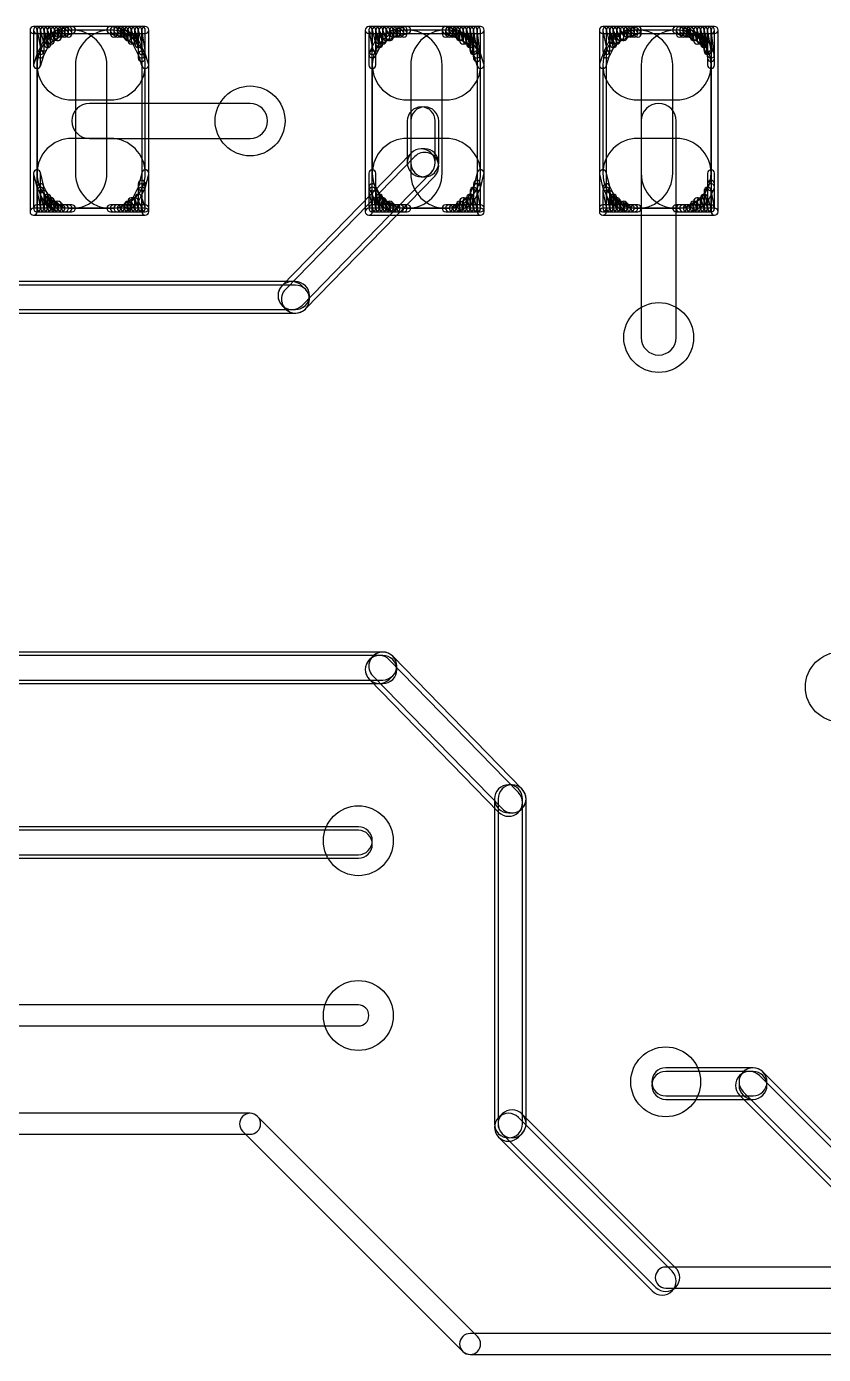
# Model space of a CAD drawing. Extents: x 2.7 to 76.1, y 3.1 to 47.6.
# Drawn here: x 18.06 to 23.85, y 37.28 to 46.93 of the extents above; entities that cross this region are included whole.
import ezdxf

# ---------------------------------------------------------------- set-up
doc = ezdxf.new("R2010")
doc.units = 0

msp = doc.modelspace()

# ---------------------------------------------------------------- linework, layer by layer
for points in [[(18.923, 46.9297), (18.1102, 46.9297, 1), (18.1102, 46.87885), (18.923, 46.87885, 1)], [(18.084775, 46.904275), (18.084775, 45.583475, 1), (18.135625, 45.583475), (18.135625, 46.904275, 1)], [(18.3896, 46.9297), (18.1356, 46.9297, 1), (18.1356, 46.87885), (18.3896, 46.87885, 1)], [(18.110175, 46.904275), (18.110175, 46.650275, 1), (18.161025, 46.650275), (18.161025, 46.904275, 1)], [(18.136065, 46.899285), (18.161465, 46.772285, 1), (18.21133, 46.78226), (18.18593, 46.90926, 1)], [(18.186425, 46.751875), (18.186425, 46.904275, 1), (18.135575, 46.904275), (18.135575, 46.751875, 1)], [(18.16173, 46.898105), (18.18713, 46.796505, 1), (18.236465, 46.80884), (18.211065, 46.91044, 1)], [(18.211825, 46.777275), (18.211825, 46.904275, 1), (18.160975, 46.904275), (18.160975, 46.777275, 1)], [(18.187675, 46.89623), (18.213075, 46.82003, 1), (18.26132, 46.836115), (18.23592, 46.912315, 1)], [(18.237225, 46.802675), (18.237225, 46.904275, 1), (18.186375, 46.904275), (18.186375, 46.802675, 1)], [(18.214455, 46.8929), (18.239855, 46.8421, 1), (18.28534, 46.864845), (18.25994, 46.915645, 1)], [(18.262625, 46.828075), (18.262625, 46.904275, 1), (18.211775, 46.904275), (18.211775, 46.828075, 1)], [(18.239855, 46.8929), (18.265255, 46.8421, 1), (18.31074, 46.864845), (18.28534, 46.915645, 1)], [(18.288025, 46.853475), (18.288025, 46.904275, 1), (18.237175, 46.904275), (18.237175, 46.853475, 1)], [(18.294165, 46.854205), (18.395765, 46.879605, 1), (18.38343, 46.92894), (18.28183, 46.90354, 1)], [(18.27002, 46.886295), (18.29542, 46.860895, 1), (18.331375, 46.89685), (18.305975, 46.92225, 1)], [(18.313425, 46.853475), (18.313425, 46.904275, 1), (18.262575, 46.904275), (18.262575, 46.853475, 1)], [(18.29542, 46.886295), (18.32082, 46.860895, 1), (18.356775, 46.89685), (18.331375, 46.92225, 1)], [(18.338825, 46.878875), (18.338825, 46.904275, 1), (18.287975, 46.904275), (18.287975, 46.878875, 1)], [(18.32082, 46.886295), (18.34622, 46.860895, 1), (18.382175, 46.89685), (18.356775, 46.92225, 1)], [(18.364225, 46.878875), (18.364225, 46.904275, 1), (18.313375, 46.904275), (18.313375, 46.878875, 1)], [(18.389625, 46.878875), (18.389625, 46.904275, 1), (18.338775, 46.904275), (18.338775, 46.878875, 1)], [(18.338775, 46.904275), (18.338775, 46.878875, 1), (18.389625, 46.878875), (18.389625, 46.904275, 1)], [(18.389625, 46.878875), (18.389625, 46.904275, 1), (18.338775, 46.904275), (18.338775, 46.878875, 1)], [(18.66283, 46.879605), (18.76443, 46.854205, 1), (18.776765, 46.90354), (18.675165, 46.92894, 1)], [(18.923, 46.9297), (18.669, 46.9297, 1), (18.669, 46.87885), (18.923, 46.87885, 1)], [(18.67642, 46.886295), (18.70182, 46.860895, 1), (18.737775, 46.89685), (18.712375, 46.92225, 1)], [(18.719825, 46.878875), (18.719825, 46.904275, 1), (18.668975, 46.904275), (18.668975, 46.878875, 1)], [(18.70182, 46.886295), (18.72722, 46.860895, 1), (18.763175, 46.89685), (18.737775, 46.92225, 1)], [(18.745225, 46.878875), (18.745225, 46.904275, 1), (18.694375, 46.904275), (18.694375, 46.878875, 1)], [(18.72722, 46.886295), (18.75262, 46.860895, 1), (18.788575, 46.89685), (18.763175, 46.92225, 1)], [(18.770625, 46.878875), (18.770625, 46.904275, 1), (18.719775, 46.904275), (18.719775, 46.878875, 1)], [(18.747855, 46.8929), (18.773255, 46.8421, 1), (18.81874, 46.864845), (18.79334, 46.915645, 1)], [(18.796025, 46.878875), (18.796025, 46.904275, 1), (18.745175, 46.904275), (18.745175, 46.878875, 1)], [(18.771875, 46.89623), (18.797275, 46.82003, 1), (18.84552, 46.836115), (18.82012, 46.912315, 1)], [(18.821425, 46.853475), (18.821425, 46.904275, 1), (18.770575, 46.904275), (18.770575, 46.853475, 1)], [(18.797275, 46.89623), (18.822675, 46.82003, 1), (18.87092, 46.836115), (18.84552, 46.912315, 1)], [(18.846825, 46.828075), (18.846825, 46.904275, 1), (18.795975, 46.904275), (18.795975, 46.828075, 1)], [(18.82213, 46.898105), (18.84753, 46.796505, 1), (18.896865, 46.80884), (18.871465, 46.91044, 1)], [(18.872225, 46.828075), (18.872225, 46.904275, 1), (18.821375, 46.904275), (18.821375, 46.828075, 1)], [(18.84712, 46.900095), (18.87252, 46.747695, 1), (18.922675, 46.75605), (18.897275, 46.90845, 1)], [(18.897625, 46.802675), (18.897625, 46.904275, 1), (18.846775, 46.904275), (18.846775, 46.802675, 1)], [(18.923025, 46.751875), (18.923025, 46.904275, 1), (18.872175, 46.904275), (18.872175, 46.751875, 1)], [(18.872175, 46.904275), (18.872175, 46.701075, 1), (18.923025, 46.701075), (18.923025, 46.904275, 1)], [(18.923025, 46.701075), (18.923025, 46.904275, 1), (18.872175, 46.904275), (18.872175, 46.701075, 1)], [(18.948425, 45.583475), (18.948425, 46.904275, 1), (18.897575, 46.904275), (18.897575, 45.583475, 1)], [(18.948425, 46.650275), (18.948425, 46.904275, 1), (18.897575, 46.904275), (18.897575, 46.650275, 1)], [(21.3614, 46.9297), (20.5486, 46.9297, 1), (20.5486, 46.87885), (21.3614, 46.87885, 1)], [(20.523175, 46.904275), (20.523175, 45.583475, 1), (20.574025, 45.583475), (20.574025, 46.904275, 1)], [(20.549065, 46.899285), (20.574465, 46.772285, 1), (20.62433, 46.78226), (20.59893, 46.90926, 1)], [(20.599425, 46.751875), (20.599425, 46.904275, 1), (20.548575, 46.904275), (20.548575, 46.751875, 1)], [(20.828, 46.9297), (20.574, 46.9297, 1), (20.574, 46.87885), (20.828, 46.87885, 1)], [(20.548575, 46.904275), (20.548575, 46.650275, 1), (20.599425, 46.650275), (20.599425, 46.904275, 1)], [(20.57473, 46.898105), (20.60013, 46.796505, 1), (20.649465, 46.80884), (20.624065, 46.91044, 1)], [(20.624825, 46.777275), (20.624825, 46.904275, 1), (20.573975, 46.904275), (20.573975, 46.777275, 1)], [(20.600675, 46.89623), (20.626075, 46.82003, 1), (20.67432, 46.836115), (20.64892, 46.912315, 1)], [(20.650225, 46.802675), (20.650225, 46.904275, 1), (20.599375, 46.904275), (20.599375, 46.802675, 1)], [(20.627455, 46.8929), (20.652855, 46.8421, 1), (20.69834, 46.864845), (20.67294, 46.915645, 1)], [(20.675625, 46.828075), (20.675625, 46.904275, 1), (20.624775, 46.904275), (20.624775, 46.828075, 1)], [(20.652855, 46.8929), (20.678255, 46.8421, 1), (20.72374, 46.864845), (20.69834, 46.915645, 1)], [(20.701025, 46.853475), (20.701025, 46.904275, 1), (20.650175, 46.904275), (20.650175, 46.853475, 1)], [(20.68302, 46.886295), (20.70842, 46.860895, 1), (20.744375, 46.89685), (20.718975, 46.92225, 1)], [(20.726425, 46.853475), (20.726425, 46.904275, 1), (20.675575, 46.904275), (20.675575, 46.853475, 1)], [(20.732565, 46.854205), (20.834165, 46.879605, 1), (20.82183, 46.92894), (20.72023, 46.90354, 1)], [(20.70842, 46.886295), (20.73382, 46.860895, 1), (20.769775, 46.89685), (20.744375, 46.92225, 1)], [(20.751825, 46.878875), (20.751825, 46.904275, 1), (20.700975, 46.904275), (20.700975, 46.878875, 1)], [(20.73382, 46.886295), (20.75922, 46.860895, 1), (20.795175, 46.89685), (20.769775, 46.92225, 1)], [(20.777225, 46.878875), (20.777225, 46.904275, 1), (20.726375, 46.904275), (20.726375, 46.878875, 1)], [(20.75922, 46.886295), (20.78462, 46.860895, 1), (20.820575, 46.89685), (20.795175, 46.92225, 1)], [(20.802625, 46.878875), (20.802625, 46.904275, 1), (20.751775, 46.904275), (20.751775, 46.878875, 1)], [(20.828025, 46.878875), (20.828025, 46.904275, 1), (20.777175, 46.904275), (20.777175, 46.878875, 1)], [(21.099355, 46.88015), (21.175555, 46.85475, 1), (21.19164, 46.902995), (21.11544, 46.928395, 1)], [(21.08942, 46.886295), (21.11482, 46.860895, 1), (21.150775, 46.89685), (21.125375, 46.92225, 1)], [(21.132825, 46.878875), (21.132825, 46.904275, 1), (21.081975, 46.904275), (21.081975, 46.878875, 1)], [(21.3614, 46.9297), (21.1074, 46.9297, 1), (21.1074, 46.87885), (21.3614, 46.87885, 1)], [(21.11482, 46.886295), (21.14022, 46.860895, 1), (21.176175, 46.89685), (21.150775, 46.92225, 1)], [(21.158225, 46.878875), (21.158225, 46.904275, 1), (21.107375, 46.904275), (21.107375, 46.878875, 1)], [(21.14022, 46.886295), (21.16562, 46.860895, 1), (21.201575, 46.89685), (21.176175, 46.92225, 1)], [(21.183625, 46.878875), (21.183625, 46.904275, 1), (21.132775, 46.904275), (21.132775, 46.878875, 1)], [(21.160855, 46.8929), (21.186255, 46.8421, 1), (21.23174, 46.864845), (21.20634, 46.915645, 1)], [(21.209025, 46.878875), (21.209025, 46.904275, 1), (21.158175, 46.904275), (21.158175, 46.878875, 1)], [(21.184875, 46.89623), (21.210275, 46.82003, 1), (21.25852, 46.836115), (21.23312, 46.912315, 1)], [(21.234425, 46.853475), (21.234425, 46.904275, 1), (21.183575, 46.904275), (21.183575, 46.853475, 1)], [(21.210275, 46.89623), (21.235675, 46.82003, 1), (21.28392, 46.836115), (21.25852, 46.912315, 1)], [(21.259825, 46.828075), (21.259825, 46.904275, 1), (21.208975, 46.904275), (21.208975, 46.828075, 1)], [(21.23513, 46.898105), (21.26053, 46.796505, 1), (21.309865, 46.80884), (21.284465, 46.91044, 1)], [(21.285225, 46.828075), (21.285225, 46.904275, 1), (21.234375, 46.904275), (21.234375, 46.828075, 1)], [(21.26012, 46.900095), (21.28552, 46.747695, 1), (21.335675, 46.75605), (21.310275, 46.90845, 1)], [(21.310625, 46.802675), (21.310625, 46.904275, 1), (21.259775, 46.904275), (21.259775, 46.802675, 1)], [(21.28537, 46.90112), (21.31077, 46.69792, 1), (21.361225, 46.704225), (21.335825, 46.907425, 1)], [(21.336025, 46.751875), (21.336025, 46.904275, 1), (21.285175, 46.904275), (21.285175, 46.751875, 1)], [(21.361425, 46.701075), (21.361425, 46.904275, 1), (21.310575, 46.904275), (21.310575, 46.701075, 1)], [(21.386825, 46.650275), (21.386825, 46.904275, 1), (21.335975, 46.904275), (21.335975, 46.650275, 1)], [(21.386825, 45.583475), (21.386825, 46.904275, 1), (21.335975, 46.904275), (21.335975, 45.583475, 1)], [(22.5044, 46.9297), (22.2504, 46.9297, 1), (22.2504, 46.87885), (22.5044, 46.87885, 1)], [(22.224975, 46.904275), (22.224975, 46.650275, 1), (22.275825, 46.650275), (22.275825, 46.904275, 1)], [(23.0632, 46.9297), (22.2504, 46.9297, 1), (22.2504, 46.87885), (23.0632, 46.87885, 1)], [(22.224975, 46.904275), (22.224975, 45.583475, 1), (22.275825, 45.583475), (22.275825, 46.904275, 1)], [(22.250865, 46.899285), (22.276265, 46.772285, 1), (22.32613, 46.78226), (22.30073, 46.90926, 1)], [(22.301225, 46.751875), (22.301225, 46.904275, 1), (22.250375, 46.904275), (22.250375, 46.751875, 1)], [(22.27653, 46.898105), (22.30193, 46.796505, 1), (22.351265, 46.80884), (22.325865, 46.91044, 1)], [(22.326625, 46.777275), (22.326625, 46.904275, 1), (22.275775, 46.904275), (22.275775, 46.777275, 1)], [(22.302475, 46.89623), (22.327875, 46.82003, 1), (22.37612, 46.836115), (22.35072, 46.912315, 1)], [(22.352025, 46.802675), (22.352025, 46.904275, 1), (22.301175, 46.904275), (22.301175, 46.802675, 1)], [(22.329255, 46.8929), (22.354655, 46.8421, 1), (22.40014, 46.864845), (22.37474, 46.915645, 1)], [(22.377425, 46.828075), (22.377425, 46.904275, 1), (22.326575, 46.904275), (22.326575, 46.828075, 1)], [(22.354655, 46.8929), (22.380055, 46.8421, 1), (22.42554, 46.864845), (22.40014, 46.915645, 1)], [(22.402825, 46.853475), (22.402825, 46.904275, 1), (22.351975, 46.904275), (22.351975, 46.853475, 1)], [(22.38482, 46.886295), (22.41022, 46.860895, 1), (22.446175, 46.89685), (22.420775, 46.92225, 1)], [(22.428225, 46.853475), (22.428225, 46.904275, 1), (22.377375, 46.904275), (22.377375, 46.853475, 1)], [(22.43624, 46.85475), (22.51244, 46.88015, 1), (22.496355, 46.928395), (22.420155, 46.902995, 1)], [(22.41022, 46.886295), (22.43562, 46.860895, 1), (22.471575, 46.89685), (22.446175, 46.92225, 1)], [(22.453625, 46.878875), (22.453625, 46.904275, 1), (22.402775, 46.904275), (22.402775, 46.878875, 1)], [(22.43562, 46.886295), (22.46102, 46.860895, 1), (22.496975, 46.89685), (22.471575, 46.92225, 1)], [(22.479025, 46.878875), (22.479025, 46.904275, 1), (22.428175, 46.904275), (22.428175, 46.878875, 1)], [(22.46102, 46.886295), (22.48642, 46.860895, 1), (22.522375, 46.89685), (22.496975, 46.92225, 1)], [(22.504425, 46.878875), (22.504425, 46.904275, 1), (22.453575, 46.904275), (22.453575, 46.878875, 1)], [(22.529825, 46.878875), (22.529825, 46.904275, 1), (22.478975, 46.904275), (22.478975, 46.878875, 1)], [(22.77763, 46.879605), (22.87923, 46.854205, 1), (22.891565, 46.90354), (22.789965, 46.92894, 1)], [(23.0378, 46.9297), (22.7838, 46.9297, 1), (22.7838, 46.87885), (23.0378, 46.87885, 1)], [(22.79122, 46.886295), (22.81662, 46.860895, 1), (22.852575, 46.89685), (22.827175, 46.92225, 1)], [(22.834625, 46.878875), (22.834625, 46.904275, 1), (22.783775, 46.904275), (22.783775, 46.878875, 1)], [(22.81662, 46.886295), (22.84202, 46.860895, 1), (22.877975, 46.89685), (22.852575, 46.92225, 1)], [(22.860025, 46.878875), (22.860025, 46.904275, 1), (22.809175, 46.904275), (22.809175, 46.878875, 1)], [(22.84202, 46.886295), (22.86742, 46.860895, 1), (22.903375, 46.89685), (22.877975, 46.92225, 1)], [(22.885425, 46.878875), (22.885425, 46.904275, 1), (22.834575, 46.904275), (22.834575, 46.878875, 1)], [(22.862655, 46.8929), (22.888055, 46.8421, 1), (22.93354, 46.864845), (22.90814, 46.915645, 1)], [(22.910825, 46.878875), (22.910825, 46.904275, 1), (22.859975, 46.904275), (22.859975, 46.878875, 1)], [(22.886675, 46.89623), (22.912075, 46.82003, 1), (22.96032, 46.836115), (22.93492, 46.912315, 1)], [(22.936225, 46.853475), (22.936225, 46.904275, 1), (22.885375, 46.904275), (22.885375, 46.853475, 1)], [(22.912075, 46.89623), (22.937475, 46.82003, 1), (22.98572, 46.836115), (22.96032, 46.912315, 1)], [(22.961625, 46.828075), (22.961625, 46.904275, 1), (22.910775, 46.904275), (22.910775, 46.828075, 1)], [(22.93693, 46.898105), (22.96233, 46.796505, 1), (23.011665, 46.80884), (22.986265, 46.91044, 1)], [(22.987025, 46.828075), (22.987025, 46.904275, 1), (22.936175, 46.904275), (22.936175, 46.828075, 1)], [(22.96192, 46.900095), (22.98732, 46.747695, 1), (23.037475, 46.75605), (23.012075, 46.90845, 1)], [(23.012425, 46.802675), (23.012425, 46.904275, 1), (22.961575, 46.904275), (22.961575, 46.802675, 1)], [(22.98717, 46.90112), (23.01257, 46.69792, 1), (23.063025, 46.704225), (23.037625, 46.907425, 1)], [(23.037825, 46.751875), (23.037825, 46.904275, 1), (22.986975, 46.904275), (22.986975, 46.751875, 1)], [(23.063225, 46.701075), (23.063225, 46.904275, 1), (23.012375, 46.904275), (23.012375, 46.701075, 1)], [(23.063225, 46.650275), (23.063225, 46.904275, 1), (23.012375, 46.904275), (23.012375, 46.650275, 1)], [(23.088625, 45.583475), (23.088625, 46.904275, 1), (23.037775, 46.904275), (23.037775, 45.583475, 1)], [(18.18374, 46.7151), (18.23454, 46.8167, 1), (18.189055, 46.839445), (18.138255, 46.737845, 1)], [(18.669, 46.9043), (18.3896, 46.9043, 1), (18.3896, 46.39625), (18.669, 46.39625, 1)], [(18.135575, 46.650275), (18.135575, 45.862875, 1), (18.643625, 45.862875), (18.643625, 46.650275, 1)], [(18.2259, 46.80692), (18.3021, 46.85772, 1), (18.273895, 46.900025), (18.197695, 46.849225, 1)], [(18.923025, 45.862875), (18.923025, 46.650275, 1), (18.414975, 46.650275), (18.414975, 45.862875, 1)], [(18.756495, 46.85772), (18.832695, 46.80692, 1), (18.8609, 46.849225), (18.7847, 46.900025, 1)], [(18.824055, 46.8167), (18.874855, 46.7151, 1), (18.92034, 46.737845), (18.86954, 46.839445, 1)], [(20.59674, 46.7151), (20.64754, 46.8167, 1), (20.602055, 46.839445), (20.551255, 46.737845, 1)], [(21.1074, 46.9043), (20.828, 46.9043, 1), (20.828, 46.39625), (21.1074, 46.39625, 1)], [(20.573975, 46.650275), (20.573975, 45.862875, 1), (21.082025, 45.862875), (21.082025, 46.650275, 1)], [(20.63617, 46.80533), (20.73777, 46.85613, 1), (20.715025, 46.901615), (20.613425, 46.850815, 1)], [(21.361425, 45.862875), (21.361425, 46.650275, 1), (20.853375, 46.650275), (20.853375, 45.862875, 1)], [(21.172225, 46.85613), (21.273825, 46.80533, 1), (21.29657, 46.850815), (21.19497, 46.901615, 1)], [(21.262455, 46.8167), (21.313255, 46.7151, 1), (21.35874, 46.737845), (21.30794, 46.839445, 1)], [(22.29854, 46.7151), (22.34934, 46.8167, 1), (22.303855, 46.839445), (22.253055, 46.737845, 1)], [(22.7838, 46.9043), (22.5044, 46.9043, 1), (22.5044, 46.39625), (22.7838, 46.39625, 1)], [(22.250375, 46.650275), (22.250375, 45.862875, 1), (22.758425, 45.862875), (22.758425, 46.650275, 1)], [(22.33797, 46.80533), (22.43957, 46.85613, 1), (22.416825, 46.901615), (22.315225, 46.850815, 1)], [(23.037825, 45.862875), (23.037825, 46.650275, 1), (22.529775, 46.650275), (22.529775, 45.862875, 1)], [(22.874025, 46.85613), (22.975625, 46.80533, 1), (22.99837, 46.850815), (22.89677, 46.901615, 1)], [(22.964255, 46.8167), (23.015055, 46.7151, 1), (23.06054, 46.737845), (23.00974, 46.839445, 1)], [(18.15972, 46.64223), (18.18512, 46.71843, 1), (18.136875, 46.734515), (18.111475, 46.658315, 1)], [(18.873475, 46.71843), (18.898875, 46.64223, 1), (18.94712, 46.658315), (18.92172, 46.734515, 1)], [(20.599425, 46.650275), (20.599425, 46.726475, 1), (20.548575, 46.726475), (20.548575, 46.650275, 1)], [(21.311875, 46.71843), (21.337275, 46.64223, 1), (21.38552, 46.658315), (21.36012, 46.734515, 1)], [(22.27452, 46.64223), (22.29992, 46.71843, 1), (22.251675, 46.734515), (22.226275, 46.658315, 1)], [(23.012375, 46.726475), (23.012375, 46.650275, 1), (23.063225, 46.650275), (23.063225, 46.726475, 1)], [(19.685, 46.3709), (18.5166, 46.3709, 1), (18.5166, 46.11685), (19.685, 46.11685, 1)], [(20.827975, 46.243875), (20.827975, 45.939075, 1), (21.031225, 45.939075), (21.031225, 46.243875, 1)], [(21.056625, 45.939075), (21.056625, 46.243875, 1), (20.853375, 46.243875), (20.853375, 45.939075, 1)], [(22.529775, 46.243875), (22.529775, 44.669075, 1), (22.783825, 44.669075), (22.783825, 46.243875, 1)], [(18.3896, 45.60885), (18.669, 45.60885, 1), (18.669, 46.1169), (18.3896, 46.1169, 1)], [(20.856785, 46.00997), (19.916985, 45.04477, 1), (20.06261, 44.902975), (21.00241, 45.868175, 1)], [(20.828, 45.60885), (21.1074, 45.60885, 1), (21.1074, 46.1169), (20.828, 46.1169, 1)], [(20.9296, 45.83745), (20.955, 45.83745, 1), (20.955, 46.0407), (20.9296, 46.0407, 1)], [(22.5044, 45.60885), (22.7838, 45.60885, 1), (22.7838, 46.1169), (22.5044, 46.1169, 1)], [(20.08801, 44.877575), (21.02781, 45.842775, 1), (20.882185, 45.98457), (19.942385, 45.01937, 1)], [(18.185665, 45.76744), (18.160265, 45.86904, 1), (18.11093, 45.856705), (18.13633, 45.755105, 1)], [(18.110175, 45.862875), (18.110175, 45.608875, 1), (18.161025, 45.608875), (18.161025, 45.862875, 1)], [(18.89833, 45.86904), (18.87293, 45.76744, 1), (18.922265, 45.755105), (18.947665, 45.856705, 1)], [(18.948425, 45.608875), (18.948425, 45.862875, 1), (18.897575, 45.862875), (18.897575, 45.608875, 1)], [(20.599425, 45.761275), (20.599425, 45.862875, 1), (20.548575, 45.862875), (20.548575, 45.761275, 1)], [(20.548575, 45.862875), (20.548575, 45.608875, 1), (20.599425, 45.608875), (20.599425, 45.862875, 1)], [(21.33673, 45.86904), (21.31133, 45.76744, 1), (21.360665, 45.755105), (21.386065, 45.856705, 1)], [(21.386825, 45.608875), (21.386825, 45.862875, 1), (21.335975, 45.862875), (21.335975, 45.608875, 1)], [(22.300465, 45.76744), (22.275065, 45.86904, 1), (22.22573, 45.856705), (22.25113, 45.755105, 1)], [(22.224975, 45.862875), (22.224975, 45.608875, 1), (22.275825, 45.608875), (22.275825, 45.862875, 1)], [(23.063225, 45.608875), (23.063225, 45.862875, 1), (23.012375, 45.862875), (23.012375, 45.608875, 1)], [(23.012375, 45.862875), (23.012375, 45.761275, 1), (23.063225, 45.761275), (23.063225, 45.862875, 1)], [(18.23454, 45.671045), (18.18374, 45.772645, 1), (18.138255, 45.7499), (18.189055, 45.6483, 1)], [(18.136065, 45.730885), (18.161465, 45.603885, 1), (18.21133, 45.61386), (18.18593, 45.74086, 1)], [(18.186425, 45.608875), (18.186425, 45.735875, 1), (18.135575, 45.735875), (18.135575, 45.608875, 1)], [(18.874855, 45.772645), (18.824055, 45.671045, 1), (18.86954, 45.6483), (18.92034, 45.7499, 1)], [(18.923025, 45.608875), (18.923025, 45.786675, 1), (18.872175, 45.786675), (18.872175, 45.608875, 1)], [(18.923025, 45.608875), (18.923025, 45.735875, 1), (18.872175, 45.735875), (18.872175, 45.608875, 1)], [(18.872175, 45.735875), (18.872175, 45.608875, 1), (18.923025, 45.608875), (18.923025, 45.735875, 1)], [(20.64754, 45.671045), (20.59674, 45.772645, 1), (20.551255, 45.7499), (20.602055, 45.6483, 1)], [(20.549065, 45.730885), (20.574465, 45.603885, 1), (20.62433, 45.61386), (20.59893, 45.74086, 1)], [(20.599425, 45.608875), (20.599425, 45.735875, 1), (20.548575, 45.735875), (20.548575, 45.608875, 1)], [(21.313255, 45.772645), (21.262455, 45.671045, 1), (21.30794, 45.6483), (21.35874, 45.7499, 1)], [(21.285665, 45.730885), (21.311065, 45.603885, 1), (21.36093, 45.61386), (21.33553, 45.74086, 1)], [(21.336025, 45.608875), (21.336025, 45.735875, 1), (21.285175, 45.735875), (21.285175, 45.608875, 1)], [(21.361425, 45.608875), (21.361425, 45.786675, 1), (21.310575, 45.786675), (21.310575, 45.608875, 1)], [(22.34934, 45.671045), (22.29854, 45.772645, 1), (22.253055, 45.7499), (22.303855, 45.6483, 1)], [(22.250865, 45.730885), (22.276265, 45.603885, 1), (22.32613, 45.61386), (22.30073, 45.74086, 1)], [(22.301225, 45.608875), (22.301225, 45.735875, 1), (22.250375, 45.735875), (22.250375, 45.608875, 1)], [(23.015055, 45.772645), (22.964255, 45.671045, 1), (23.00974, 45.6483), (23.06054, 45.7499, 1)], [(22.987465, 45.730885), (23.012865, 45.603885, 1), (23.06273, 45.61386), (23.03733, 45.74086, 1)], [(23.037825, 45.608875), (23.037825, 45.735875, 1), (22.986975, 45.735875), (22.986975, 45.608875, 1)], [(23.063225, 45.608875), (23.063225, 45.786675, 1), (23.012375, 45.786675), (23.012375, 45.608875, 1)], [(18.16173, 45.704305), (18.18713, 45.602705, 1), (18.236465, 45.61504), (18.211065, 45.71664, 1)], [(18.211825, 45.608875), (18.211825, 45.710475, 1), (18.160975, 45.710475), (18.160975, 45.608875, 1)], [(18.187675, 45.67703), (18.213075, 45.60083, 1), (18.26132, 45.616915), (18.23592, 45.693115, 1)], [(18.237225, 45.608875), (18.237225, 45.685075, 1), (18.186375, 45.685075), (18.186375, 45.608875, 1)], [(18.3021, 45.630025), (18.2259, 45.680825, 1), (18.197695, 45.63852), (18.273895, 45.58772, 1)], [(18.214455, 45.6483), (18.239855, 45.5975, 1), (18.28534, 45.620245), (18.25994, 45.671045, 1)], [(18.262625, 45.608875), (18.262625, 45.659675, 1), (18.211775, 45.659675), (18.211775, 45.608875, 1)], [(18.24462, 45.616295), (18.27002, 45.590895, 1), (18.305975, 45.62685), (18.280575, 45.65225, 1)], [(18.288025, 45.608875), (18.288025, 45.634275, 1), (18.237175, 45.634275), (18.237175, 45.608875, 1)], [(18.27002, 45.616295), (18.29542, 45.590895, 1), (18.331375, 45.62685), (18.305975, 45.65225, 1)], [(18.313425, 45.608875), (18.313425, 45.634275, 1), (18.262575, 45.634275), (18.262575, 45.608875, 1)], [(18.832695, 45.680825), (18.756495, 45.630025, 1), (18.7847, 45.58772), (18.8609, 45.63852, 1)], [(18.77802, 45.616295), (18.80342, 45.590895, 1), (18.839375, 45.62685), (18.813975, 45.65225, 1)], [(18.821425, 45.608875), (18.821425, 45.634275, 1), (18.770575, 45.634275), (18.770575, 45.608875, 1)], [(18.798655, 45.6483), (18.824055, 45.5975, 1), (18.86954, 45.620245), (18.84414, 45.671045, 1)], [(18.846825, 45.608875), (18.846825, 45.659675, 1), (18.795975, 45.659675), (18.795975, 45.608875, 1)], [(18.824055, 45.6483), (18.849455, 45.5975, 1), (18.89494, 45.620245), (18.86954, 45.671045, 1)], [(18.872225, 45.608875), (18.872225, 45.659675, 1), (18.821375, 45.659675), (18.821375, 45.608875, 1)], [(18.848075, 45.67703), (18.873475, 45.60083, 1), (18.92172, 45.616915), (18.89632, 45.693115, 1)], [(18.897625, 45.608875), (18.897625, 45.685075, 1), (18.846775, 45.685075), (18.846775, 45.608875, 1)], [(20.57473, 45.704305), (20.60013, 45.602705, 1), (20.649465, 45.61504), (20.624065, 45.71664, 1)], [(20.624825, 45.608875), (20.624825, 45.710475, 1), (20.573975, 45.710475), (20.573975, 45.608875, 1)], [(20.600675, 45.67703), (20.626075, 45.60083, 1), (20.67432, 45.616915), (20.64892, 45.693115, 1)], [(20.73777, 45.631615), (20.63617, 45.682415, 1), (20.613425, 45.63693), (20.715025, 45.58613, 1)], [(20.650225, 45.608875), (20.650225, 45.685075, 1), (20.599375, 45.685075), (20.599375, 45.608875, 1)], [(20.627455, 45.6483), (20.652855, 45.5975, 1), (20.69834, 45.620245), (20.67294, 45.671045, 1)], [(20.675625, 45.608875), (20.675625, 45.659675, 1), (20.624775, 45.659675), (20.624775, 45.608875, 1)], [(20.65762, 45.616295), (20.68302, 45.590895, 1), (20.718975, 45.62685), (20.693575, 45.65225, 1)], [(20.701025, 45.608875), (20.701025, 45.634275, 1), (20.650175, 45.634275), (20.650175, 45.608875, 1)], [(20.68302, 45.616295), (20.70842, 45.590895, 1), (20.744375, 45.62685), (20.718975, 45.65225, 1)], [(20.726425, 45.608875), (20.726425, 45.634275, 1), (20.675575, 45.634275), (20.675575, 45.608875, 1)], [(21.273825, 45.682415), (21.172225, 45.631615, 1), (21.19497, 45.58613), (21.29657, 45.63693, 1)], [(21.19102, 45.616295), (21.21642, 45.590895, 1), (21.252375, 45.62685), (21.226975, 45.65225, 1)], [(21.234425, 45.608875), (21.234425, 45.634275, 1), (21.183575, 45.634275), (21.183575, 45.608875, 1)], [(21.211655, 45.6483), (21.237055, 45.5975, 1), (21.28254, 45.620245), (21.25714, 45.671045, 1)], [(21.259825, 45.608875), (21.259825, 45.659675, 1), (21.208975, 45.659675), (21.208975, 45.608875, 1)], [(21.237055, 45.6483), (21.262455, 45.5975, 1), (21.30794, 45.620245), (21.28254, 45.671045, 1)], [(21.285225, 45.608875), (21.285225, 45.659675, 1), (21.234375, 45.659675), (21.234375, 45.608875, 1)], [(21.261075, 45.67703), (21.286475, 45.60083, 1), (21.33472, 45.616915), (21.30932, 45.693115, 1)], [(21.310625, 45.608875), (21.310625, 45.685075, 1), (21.259775, 45.685075), (21.259775, 45.608875, 1)], [(22.27653, 45.704305), (22.30193, 45.602705, 1), (22.351265, 45.61504), (22.325865, 45.71664, 1)], [(22.326625, 45.608875), (22.326625, 45.710475, 1), (22.275775, 45.710475), (22.275775, 45.608875, 1)], [(22.302475, 45.67703), (22.327875, 45.60083, 1), (22.37612, 45.616915), (22.35072, 45.693115, 1)], [(22.43957, 45.631615), (22.33797, 45.682415, 1), (22.315225, 45.63693), (22.416825, 45.58613, 1)], [(22.352025, 45.608875), (22.352025, 45.685075, 1), (22.301175, 45.685075), (22.301175, 45.608875, 1)], [(22.329255, 45.6483), (22.354655, 45.5975, 1), (22.40014, 45.620245), (22.37474, 45.671045, 1)], [(22.377425, 45.608875), (22.377425, 45.659675, 1), (22.326575, 45.659675), (22.326575, 45.608875, 1)], [(22.35942, 45.616295), (22.38482, 45.590895, 1), (22.420775, 45.62685), (22.395375, 45.65225, 1)], [(22.402825, 45.608875), (22.402825, 45.634275, 1), (22.351975, 45.634275), (22.351975, 45.608875, 1)], [(22.38482, 45.616295), (22.41022, 45.590895, 1), (22.446175, 45.62685), (22.420775, 45.65225, 1)], [(22.428225, 45.608875), (22.428225, 45.634275, 1), (22.377375, 45.634275), (22.377375, 45.608875, 1)], [(22.975625, 45.682415), (22.874025, 45.631615, 1), (22.89677, 45.58613), (22.99837, 45.63693, 1)], [(22.89282, 45.616295), (22.91822, 45.590895, 1), (22.954175, 45.62685), (22.928775, 45.65225, 1)], [(22.936225, 45.608875), (22.936225, 45.634275, 1), (22.885375, 45.634275), (22.885375, 45.608875, 1)], [(22.913455, 45.6483), (22.938855, 45.5975, 1), (22.98434, 45.620245), (22.95894, 45.671045, 1)], [(22.961625, 45.608875), (22.961625, 45.659675, 1), (22.910775, 45.659675), (22.910775, 45.608875, 1)], [(22.938855, 45.6483), (22.964255, 45.5975, 1), (23.00974, 45.620245), (22.98434, 45.671045, 1)], [(22.987025, 45.608875), (22.987025, 45.659675, 1), (22.936175, 45.659675), (22.936175, 45.608875, 1)], [(22.962875, 45.67703), (22.988275, 45.60083, 1), (23.03652, 45.616915), (23.01112, 45.693115, 1)], [(23.012425, 45.608875), (23.012425, 45.685075, 1), (22.961575, 45.685075), (22.961575, 45.608875, 1)], [(18.1102, 45.55805), (18.923, 45.55805, 1), (18.923, 45.6089), (18.1102, 45.6089, 1)], [(18.1356, 45.58345), (18.3896, 45.58345, 1), (18.3896, 45.6343), (18.1356, 45.6343, 1)], [(18.3896, 45.6343), (18.288, 45.6343, 1), (18.288, 45.58345), (18.3896, 45.58345, 1)], [(18.3134, 45.58345), (18.3388, 45.58345, 1), (18.3388, 45.6343), (18.3134, 45.6343, 1)], [(18.3388, 45.58345), (18.3642, 45.58345, 1), (18.3642, 45.6343), (18.3388, 45.6343, 1)], [(18.7706, 45.6343), (18.669, 45.6343, 1), (18.669, 45.58345), (18.7706, 45.58345, 1)], [(18.669, 45.58345), (18.923, 45.58345, 1), (18.923, 45.6343), (18.669, 45.6343, 1)], [(18.6944, 45.58345), (18.7198, 45.58345, 1), (18.7198, 45.6343), (18.6944, 45.6343, 1)], [(18.7198, 45.58345), (18.7452, 45.58345, 1), (18.7452, 45.6343), (18.7198, 45.6343, 1)], [(18.7452, 45.58345), (18.7706, 45.58345, 1), (18.7706, 45.6343), (18.7452, 45.6343, 1)], [(18.7706, 45.58345), (18.796, 45.58345, 1), (18.796, 45.6343), (18.7706, 45.6343, 1)], [(20.5486, 45.55805), (21.3614, 45.55805, 1), (21.3614, 45.6089), (20.5486, 45.6089, 1)], [(20.574, 45.58345), (20.828, 45.58345, 1), (20.828, 45.6343), (20.574, 45.6343, 1)], [(20.7264, 45.58345), (20.7518, 45.58345, 1), (20.7518, 45.6343), (20.7264, 45.6343, 1)], [(20.828, 45.6343), (20.7264, 45.6343, 1), (20.7264, 45.58345), (20.828, 45.58345, 1)], [(20.7518, 45.58345), (20.7772, 45.58345, 1), (20.7772, 45.6343), (20.7518, 45.6343, 1)], [(20.7772, 45.58345), (20.8026, 45.58345, 1), (20.8026, 45.6343), (20.7772, 45.6343, 1)], [(21.1074, 45.58345), (21.1328, 45.58345, 1), (21.1328, 45.6343), (21.1074, 45.6343, 1)], [(21.1836, 45.6343), (21.1074, 45.6343, 1), (21.1074, 45.58345), (21.1836, 45.58345, 1)], [(21.1074, 45.58345), (21.3614, 45.58345, 1), (21.3614, 45.6343), (21.1074, 45.6343, 1)], [(21.1328, 45.58345), (21.1582, 45.58345, 1), (21.1582, 45.6343), (21.1328, 45.6343, 1)], [(21.1582, 45.58345), (21.1836, 45.58345, 1), (21.1836, 45.6343), (21.1582, 45.6343, 1)], [(21.1836, 45.58345), (21.209, 45.58345, 1), (21.209, 45.6343), (21.1836, 45.6343, 1)], [(22.2504, 45.58345), (22.5044, 45.58345, 1), (22.5044, 45.6343), (22.2504, 45.6343, 1)], [(22.2504, 45.55805), (23.0632, 45.55805, 1), (23.0632, 45.6089), (22.2504, 45.6089, 1)], [(22.4282, 45.58345), (22.4536, 45.58345, 1), (22.4536, 45.6343), (22.4282, 45.6343, 1)], [(22.5044, 45.6343), (22.4282, 45.6343, 1), (22.4282, 45.58345), (22.5044, 45.58345, 1)], [(22.4536, 45.58345), (22.479, 45.58345, 1), (22.479, 45.6343), (22.4536, 45.6343, 1)], [(22.479, 45.58345), (22.5044, 45.58345, 1), (22.5044, 45.6343), (22.479, 45.6343, 1)], [(22.8854, 45.6343), (22.7838, 45.6343, 1), (22.7838, 45.58345), (22.8854, 45.58345, 1)], [(22.7838, 45.58345), (23.0378, 45.58345, 1), (23.0378, 45.6343), (22.7838, 45.6343, 1)], [(22.8092, 45.58345), (22.8346, 45.58345, 1), (22.8346, 45.6343), (22.8092, 45.6343, 1)], [(22.8346, 45.58345), (22.86, 45.58345, 1), (22.86, 45.6343), (22.8346, 45.6343, 1)], [(22.86, 45.58345), (22.8854, 45.58345, 1), (22.8854, 45.6343), (22.86, 45.6343, 1)], [(22.8854, 45.58345), (22.9108, 45.58345, 1), (22.9108, 45.6343), (22.8854, 45.6343, 1)], [(20.0152, 45.0755), (11.7602, 45.0755, 1), (11.7602, 44.87225), (20.0152, 44.87225, 1)], [(19.91794, 44.902015), (19.94334, 44.876615, 1), (20.087055, 45.02033), (20.061655, 45.04573, 1)], [(11.7602, 44.84685), (20.0152, 44.84685, 1), (20.0152, 45.0501), (11.7602, 45.0501, 1)], [(20.6502, 42.3831), (6.985, 42.3831, 1), (6.985, 42.17985), (20.6502, 42.17985, 1)], [(20.57834, 42.35333), (20.55294, 42.32793, 1), (20.696655, 42.184215), (20.722055, 42.209615, 1)], [(21.66281, 41.38717), (20.72301, 42.35237, 1), (20.577385, 42.210575), (21.517185, 41.245375, 1)], [(6.985, 42.15445), (20.6502, 42.15445, 1), (20.6502, 42.3577), (6.985, 42.3577, 1)], [(20.551985, 42.185175), (21.491785, 41.219975, 1), (21.63741, 41.36177), (20.69761, 42.32697, 1)], [(21.59, 41.4179), (21.5646, 41.4179, 1), (21.5646, 41.21465), (21.59, 41.21465, 1)], [(21.462975, 41.316275), (21.462975, 38.954075, 1), (21.666225, 38.954075), (21.666225, 41.316275, 1)], [(21.691625, 38.954075), (21.691625, 41.316275, 1), (21.488375, 41.316275), (21.488375, 38.954075, 1)], [(20.4724, 41.1131), (6.985, 41.1131, 1), (6.985, 40.90985), (20.4724, 40.90985, 1)], [(6.985, 40.88445), (20.4724, 40.88445, 1), (20.4724, 41.0877), (6.985, 41.0877, 1)], [(20.4724, 39.8177), (7.1374, 39.8177, 1), (7.1374, 39.66525), (20.4724, 39.66525, 1)], [(23.3426, 39.3605), (22.7076, 39.3605, 1), (22.7076, 39.15725), (23.3426, 39.15725, 1)], [(22.7076, 39.13185), (23.3426, 39.13185, 1), (23.3426, 39.3351), (22.7076, 39.3351, 1)], [(23.24534, 39.161615), (24.03274, 38.374215, 1), (24.176455, 38.51793), (23.389055, 39.30533, 1)], [(23.444225, 39.233475), (23.444225, 39.258875, 1), (23.240975, 39.258875), (23.240975, 39.233475, 1)], [(24.201855, 38.54333), (23.414455, 39.33073, 1), (23.27074, 39.187015), (24.05814, 38.399615, 1)], [(19.685, 39.0303), (6.985, 39.0303, 1), (6.985, 38.87785), (19.685, 38.87785, 1)], [(21.339095, 37.40777), (19.738895, 39.00797, 1), (19.6311, 38.900175), (21.2313, 37.299975, 1)], [(21.51814, 39.02593), (21.49274, 39.00053, 1), (21.636455, 38.856815), (21.661855, 38.882215, 1)], [(21.49274, 38.856815), (22.61034, 37.739215, 1), (22.754055, 37.88293), (21.636455, 39.00053, 1)], [(22.779455, 37.90833), (21.661855, 39.02593, 1), (21.51814, 38.882215), (22.63574, 37.764615, 1)], [(24.2824, 37.9127), (22.7076, 37.9127, 1), (22.7076, 37.76025), (24.2824, 37.76025, 1)], [(24.13, 37.4301), (21.2852, 37.4301, 1), (21.2852, 37.27765), (24.13, 37.27765, 1)]]:
    msp.add_lwpolyline(points, format="xyb", close=True)
for centre in [(19.685, 46.243875), (22.6568, 44.669075), (23.9776, 42.129075), (23.9776, 42.129075), (20.4724, 41.011475), (20.4724, 39.741475), (22.7076, 39.258875)]:
    msp.add_circle(centre, 0.254)

doc.saveas('drawing.dxf')
